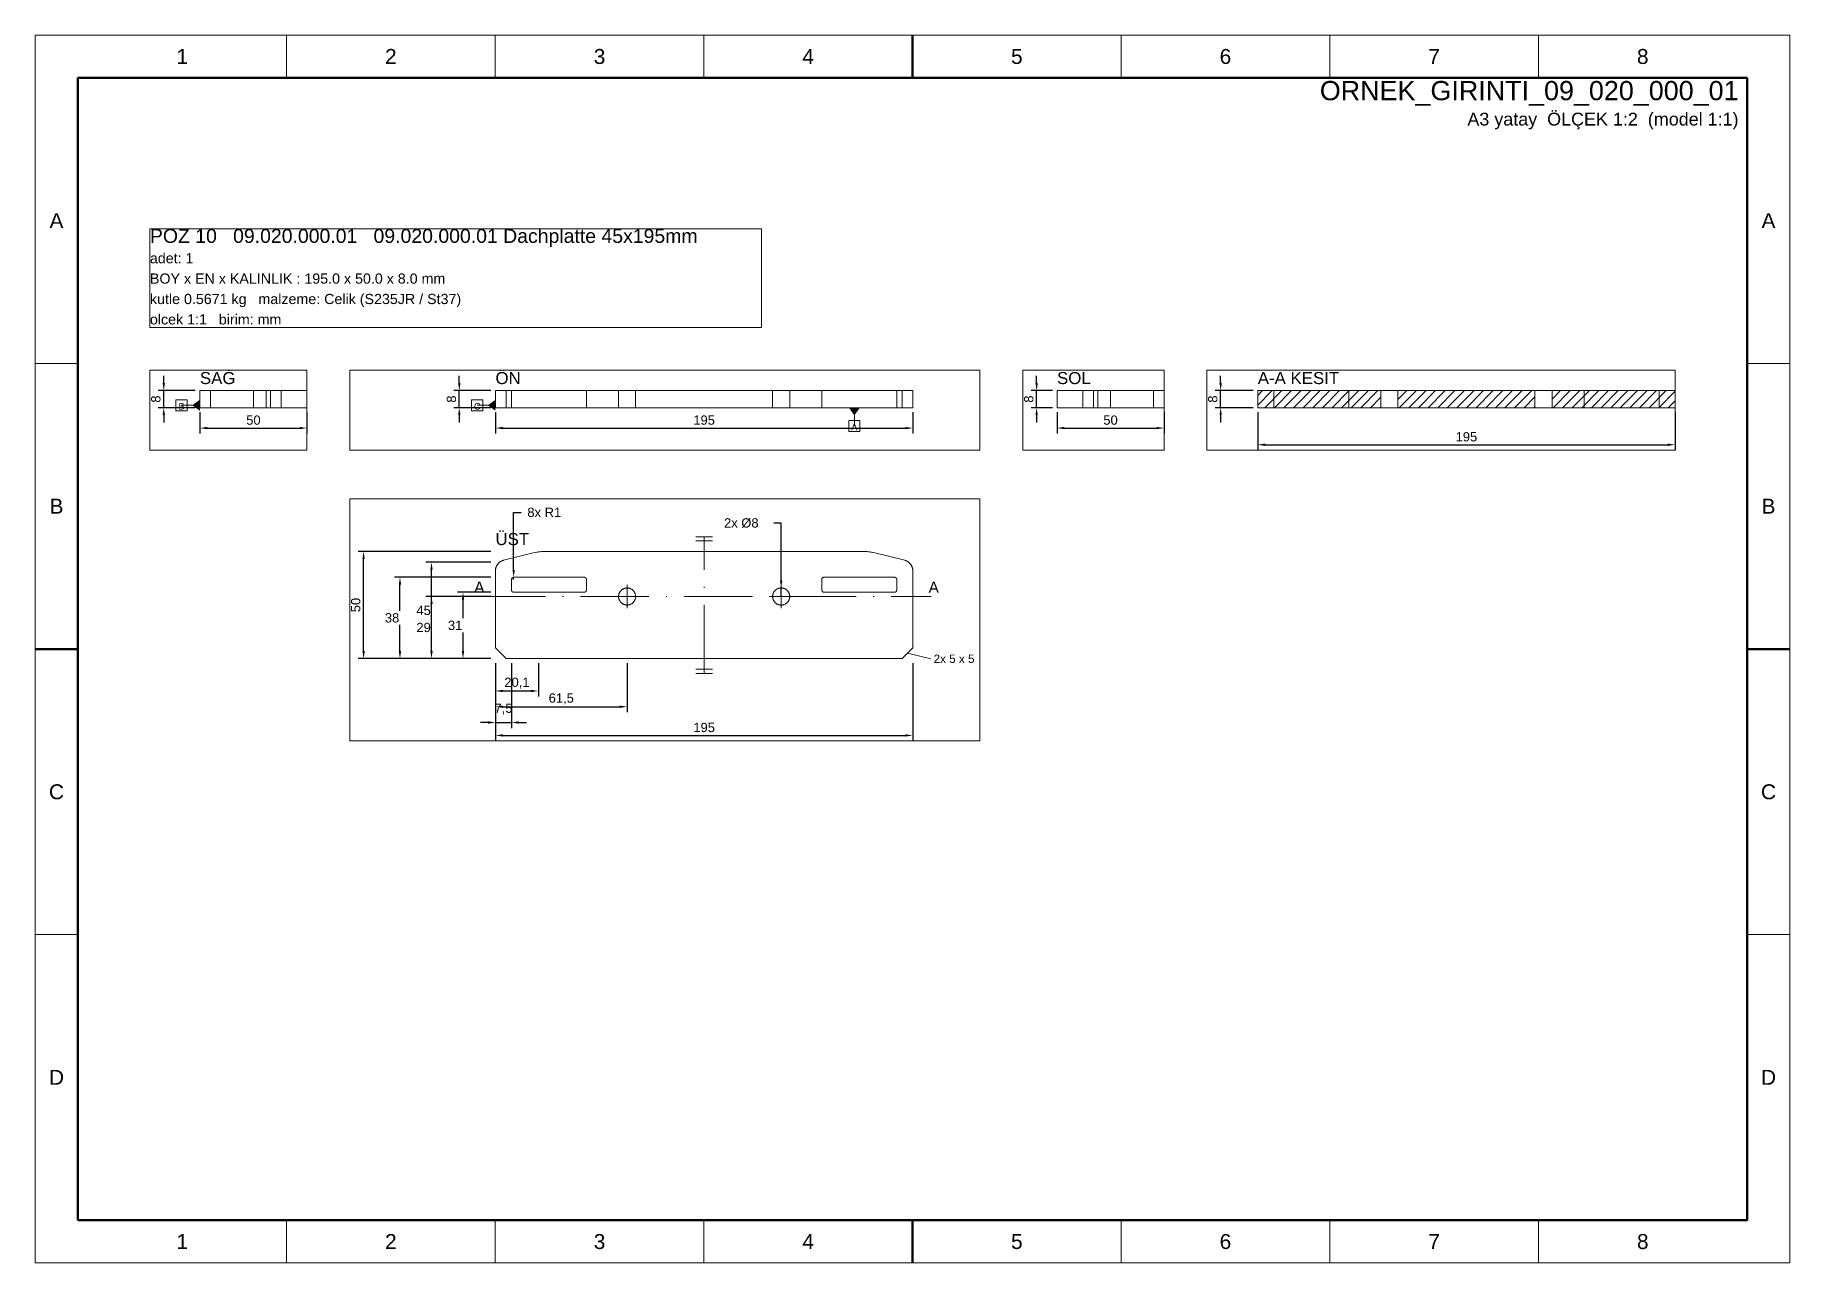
# Paper-space layout 'PAFTA' of a CAD drawing. Header units: millimetres. Extents: x 5 to 415, y 5 to 292.
# The model-space entities are those that its viewports show. They can reach past a viewport. Long polylines and large blocks are cut down to what shows.
import ezdxf
from ezdxf.enums import TextEntityAlignment as Align

# ---------------------------------------------------------------- set-up
doc = ezdxf.new("R2010")
doc.units = ezdxf.units.MM
doc.linetypes.add('EKSENCIZGI', pattern=[12, 8, -2, 0, -2])
doc.linetypes.add('KESIK', pattern=[3, 2, -1])
for name, color, linetype, lineweight in [('EKSEN', 1, 'EKSENCIZGI', 9), ('GIZLI', 8, 'KESIK', 9), ('GORUNEN', 7, 'Continuous', 9), ('OLCU', 4, 'Continuous', 9), ('TARAMA', 5, 'Continuous', 9), ('YAZI', 3, 'Continuous', 9)]:
    doc.layers.add(name, color=color, linetype=linetype, lineweight=lineweight)
for name, color, linetype in [('PAFTA_BILGI', 7, 'Continuous'), ('PAFTA_BOLGE', 7, 'Continuous'), ('PAFTA_CERCEVE', 7, 'Continuous')]:
    doc.layers.add(name, color=color, linetype=linetype)
doc.styles.add('PI3D', font='arial.ttf')
doc.dimstyles.new('PF_MM', dxfattribs={"dimtxt": 4.333364, "dimasz": 3.466691, "dimexe": 2.600018, "dimexo": 2.166682, "dimgap": 1.516677, "dimtad": 1, "dimdec": 1, "dimtxsty": 'PI3D', "dimcen": 2.5, "dimclrd": 4, "dimclre": 4, "dimclrt": 3, "dimazin": 3, "dimtfac": 1, "dimtmove": 0, "dimatfit": 3})

# ---------------------------------------------------------------- blocks, each defined once
blk = doc.blocks.new('_CLOSEDFILLED')
at = {"color": 0, "linetype": 'BYBLOCK'}
blk.add_solid([(-1, 0.16), (0, 0), (-1, -0.16)], dxfattribs=at)
blk = doc.blocks.new('*D29')
at = {"color": 4}
for p, q in [((8.5, -88.7), (8.5, -61.84)), ((8.5, -61.84), (11.97, -61.84)), ((8.5, -93.17), (8.5, -92.17))]:
    blk.add_line(p, q, dxfattribs=at)
at = {"layer": 'Defpoints'}
for p in [(8.5, -92.17), (8.5, -93.17)]:
    blk.add_point(p, dxfattribs=at)
at = {"layer": 'OLCU', "color": 4, "xscale": 3.4666912058339636, "yscale": 3.4666912058339636, "rotation": 270}
blk.add_blockref('_CLOSEDFILLED', (8.5, -92.17), dxfattribs=at)
at = {"layer": 'OLCU', "color": 3, "insert": (22.8, -61.84), "char_height": 4.333, "attachment_point": 5, "style": 'PI3D'}
blk.add_mtext('8x R1', dxfattribs=at)

msp = doc.modelspace()

# ---------------------------------------------------------------- hatches: boundary and pattern name
at = {"layer": 'TARAMA'}
h = msp.add_hatch(dxfattribs=at)
h.set_pattern_fill('ANSI31')
h.paths.add_polyline_path([(462.84, 0), (462.84, 8), (462.84, 8), (405.34, 8), (405.34, 8), (405.34, 0), (405.34, 0), (462.84, 0)])
h = msp.add_hatch(dxfattribs=at)
h.set_pattern_fill('ANSI31')
h.paths.add_polyline_path([(534.84, 0), (534.84, 8), (534.84, 8), (470.84, 8), (470.84, 8), (470.84, 0), (470.84, 0), (534.84, 0)])
h = msp.add_hatch(dxfattribs=at)
h.set_pattern_fill('ANSI31')
h.paths.add_polyline_path([(600.34, 0), (600.34, 8), (600.34, 8), (542.84, 8), (542.84, 8), (542.84, 0), (542.84, 0), (600.34, 0)])

# ---------------------------------------------------------------- linework, layer by layer
at = {"layer": 'EKSEN'}
for p, q in [((93.6, -73.24), (101.4, -73.24)), ((97.5, -137.1), (97.5, -73.24)), ((93.6, -75.19), (101.4, -75.19)), ((61.5, -106.67), (61.5, -95.67)), ((133.5, -106.67), (133.5, -95.67)), ((-8.67, -101.17), (203.67, -101.17)), ((56, -101.17), (67, -101.17)), ((128, -101.17), (139, -101.17)), ((93.6, -135.15), (101.4, -135.15)), ((93.6, -137.1), (101.4, -137.1))]:
    msp.add_line(p, q, dxfattribs=at)
at = {"layer": 'GIZLI'}
for points in [[(-105.17, 0), (-105.17, 8)], [(-105.17, 0), (-105.17, 8)], [(-99.17, 0), (-99.17, 8)], [(-99.17, 8), (-99.17, 0)], [(-99.17, 0), (-99.17, 8)], [(-99.17, 0), (-99.17, 8)], [(-97.17, 0), (-97.17, 8)], [(-97.17, 0), (-97.17, 8)], [(-92.17, 0), (-92.17, 8)], [(-92.17, 0), (-92.17, 8)], [(-92.17, 0), (-92.17, 8)], [(-92.17, 0), (-92.17, 8)], [(7.5, 0), (7.5, 8)], [(7.5, 0), (7.5, 8)], [(42.5, 0), (42.5, 8)], [(42.5, 0), (42.5, 8)], [(57.5, 0), (57.5, 8)], [(65.5, 0), (65.5, 8)], [(129.5, 0), (129.5, 8)], [(137.5, 0), (137.5, 8)], [(152.5, 0), (152.5, 8)], [(152.5, 0), (152.5, 8)], [(187.5, 0), (187.5, 8)], [(187.5, 0), (187.5, 8)], [(287.17, 0), (287.17, 8)], [(287.17, 0), (287.17, 8)], [(287.17, 0), (287.17, 8)], [(287.17, 0), (287.17, 8)], [(292.17, 0), (292.17, 8)], [(292.17, 0), (292.17, 8)], [(294.17, 0), (294.17, 8)], [(294.17, 8), (294.17, 0)], [(294.17, 0), (294.17, 8)], [(294.17, 0), (294.17, 8)], [(300.17, 0), (300.17, 8)], [(300.17, 0), (300.17, 8)], [(412.84, 0), (412.84, 8)], [(412.84, 0), (412.84, 8)], [(447.84, 0), (447.84, 8)], [(447.84, 0), (447.84, 8)], [(557.84, 0), (557.84, 8)], [(557.84, 0), (557.84, 8)], [(592.84, 0), (592.84, 8)], [(592.84, 0), (592.84, 8)], [(18.62, -80.55), (18.47, -80.59)], [(20.88, -80.24), (20.56, -80.26), (19.59, -80.38), (19.27, -80.44)], [(21.7, -80.19), (21.53, -80.19)], [(173.47, -80.19), (173.3, -80.19)], [(175.73, -80.44), (175.41, -80.38), (174.44, -80.26), (174.12, -80.24)], [(176.53, -80.59), (176.38, -80.55)], [(0.05, -88.34), (0.05, -88.39)], [(0.12, -87.99), (0.1, -88.1), (0.08, -88.19)], [(0.17, -87.8), (0.15, -87.86)], [(0.38, -87.16), (0.36, -87.22)], [(0.52, -86.85), (0.48, -86.94), (0.44, -87.03)], [(0.62, -86.67), (0.59, -86.72)], [(0.99, -86.09), (0.94, -86.16)], [(1.19, -85.84), (1.14, -85.9), (1.06, -85.99)], [(1.92, -85.14), (1.83, -85.21), (1.76, -85.27)], [(2.08, -85.02), (2.02, -85.06)], [(2.65, -84.66), (2.6, -84.69)], [(2.96, -84.51), (2.87, -84.55), (2.78, -84.6)], [(3.15, -84.43), (3.09, -84.45)], [(191.91, -84.45), (191.86, -84.44)], [(192.23, -84.6), (192.13, -84.55), (192.05, -84.51)], [(192.41, -84.7), (192.35, -84.66)], [(192.98, -85.06), (192.92, -85.02)], [(193.24, -85.27), (193.17, -85.21), (193.08, -85.14)], [(193.39, -85.4), (193.36, -85.37)], [(193.86, -85.9), (193.81, -85.84)], [(194.06, -86.16), (194.01, -86.09), (193.94, -86)], [(194.57, -87.04), (194.52, -86.94), (194.48, -86.86)], [(194.64, -87.23), (194.62, -87.16)], [(194.85, -87.86), (194.83, -87.8)], [(194.92, -88.2), (194.9, -88.1), (194.88, -88)], [(194.95, -88.4), (194.95, -88.34)], [(7.87, -92.4), (7.83, -92.43), (7.79, -92.46), (7.76, -92.5), (7.73, -92.53), (7.7, -92.57), (7.67, -92.61)], [(42.27, -92.53), (42.24, -92.5), (42.21, -92.46), (42.17, -92.43), (42.13, -92.4), (42.1, -92.37), (42.06, -92.34)], [(130.85, -98.17), (130.81, -98.21)], [(131.23, -97.87), (131.17, -97.92), (131.01, -98.04), (130.94, -98.09)], [(131.38, -97.77), (131.33, -97.81)], [(132.61, -97.27), (132.55, -97.28)], [(133.08, -97.19), (133, -97.2), (132.81, -97.23), (132.72, -97.25)], [(133.26, -97.18), (133.2, -97.18)], [(134.58, -97.32), (134.52, -97.3)], [(135.03, -97.48), (134.96, -97.45), (134.77, -97.38), (134.69, -97.35)], [(135.2, -97.55), (135.15, -97.52)], [(136.15, -98.17), (136.11, -98.14)], [(136.29, -98.31), (136.24, -98.26)], [(136.61, -98.66), (136.56, -98.6), (136.43, -98.45), (136.37, -98.39)], [(152.87, -92.4), (152.83, -92.43), (152.79, -92.46), (152.76, -92.5), (152.73, -92.53), (152.7, -92.57), (152.67, -92.61)], [(187.27, -92.53), (187.24, -92.5), (187.21, -92.46), (187.17, -92.43), (187.13, -92.4), (187.1, -92.37), (187.06, -92.34)], [(7.73, -98.8), (7.76, -98.84), (7.79, -98.88), (7.83, -98.91), (7.87, -98.94), (7.9, -98.97), (7.94, -99)], [(42.13, -98.94), (42.17, -98.91), (42.21, -98.88), (42.24, -98.84), (42.27, -98.8), (42.3, -98.76), (42.33, -98.72)], [(129.51, -100.92), (129.5, -100.97), (129.5, -101.04)], [(129.54, -101.71), (129.54, -101.76)], [(129.57, -101.89), (129.58, -101.96), (129.62, -102.16), (129.68, -102.35), (129.7, -102.41)], [(129.74, -99.8), (129.72, -99.86)], [(129.74, -102.54), (129.76, -102.59)], [(129.93, -99.36), (129.9, -99.43), (129.81, -99.61), (129.79, -99.69)], [(130.02, -99.2), (129.99, -99.26)], [(130.28, -103.54), (130.31, -103.58)], [(130.39, -103.68), (130.44, -103.74), (130.57, -103.89), (130.63, -103.95)], [(130.71, -104.03), (130.76, -104.08)], [(130.85, -104.17), (130.89, -104.2)], [(131.8, -104.79), (131.85, -104.81)], [(131.97, -104.86), (132.04, -104.89), (132.23, -104.96), (132.31, -104.99)], [(132.42, -105.02), (132.48, -105.04)], [(133.74, -105.16), (133.8, -105.16)], [(133.92, -105.15), (134, -105.14), (134.19, -105.11), (134.28, -105.09)], [(134.39, -105.07), (134.45, -105.05)], [(135.62, -104.56), (135.67, -104.53)], [(135.77, -104.46), (135.83, -104.42), (135.99, -104.3), (136.06, -104.24)], [(136.15, -104.17), (136.19, -104.13)], [(136.72, -98.8), (136.69, -98.75)], [(136.98, -103.14), (137.01, -103.08)], [(137.07, -102.98), (137.1, -102.9), (137.19, -102.72), (137.21, -102.65)], [(137.26, -99.8), (137.24, -99.75)], [(137.26, -102.54), (137.28, -102.48)], [(137.43, -100.45), (137.42, -100.38), (137.38, -100.18), (137.32, -99.99), (137.3, -99.92)], [(137.46, -100.63), (137.46, -100.57)], [(137.49, -101.42), (137.5, -101.37), (137.5, -101.29)], [(152.73, -98.8), (152.76, -98.84), (152.79, -98.88), (152.83, -98.91), (152.87, -98.94), (152.9, -98.97), (152.94, -99)], [(187.13, -98.94), (187.17, -98.91), (187.21, -98.88), (187.24, -98.84), (187.27, -98.8), (187.3, -98.76), (187.33, -98.72)]]:
    msp.add_lwpolyline(points, dxfattribs=at)
at = {"layer": 'GORUNEN'}
for points in [[(-125.17, 8), (-130.17, 8)], [(-130.17, 8), (-130.17, 0)], [(-125.17, 0), (-130.17, 0)], [(-125.17, 8), (-89.08, 8)], [(-125.17, 8), (-125.17, 0)], [(-89.08, 0), (-125.17, 0)], [(-89.08, 8), (-84.22, 8)], [(-89.08, 0), (-84.22, 0)], [(-84.22, 8), (-80.76, 8)], [(-84.22, 0), (-80.76, 0)], [(-80.76, 8), (-80.17, 8)], [(-80.76, 0), (-80.17, 0)], [(-80.17, 0), (-80.17, 8)], [(0, 8), (5, 8)], [(0, 8), (0, 0)], [(0, 0), (5, 0)], [(5, 8), (190, 8)], [(5, 8), (5, 0)], [(190, 0), (5, 0)], [(195, 8), (190, 8)], [(190, 8), (190, 0)], [(195, 0), (190, 0)], [(195, 8), (195, 0)], [(275.17, 8), (275.76, 8)], [(275.17, 0), (275.17, 8)], [(275.17, 0), (275.17, 8)], [(275.17, 0), (275.76, 0)], [(279.22, 8), (275.76, 8)], [(279.22, 0), (275.76, 0)], [(279.22, 8), (284.08, 8)], [(279.22, 0), (284.08, 0)], [(320.17, 8), (284.08, 8)], [(284.08, 0), (320.17, 0)], [(320.17, 8), (325.17, 8)], [(320.17, 8), (320.17, 0)], [(320.17, 0), (325.17, 0)], [(325.17, 8), (325.17, 0)], [(462.84, 8), (405.34, 8)], [(405.34, 8), (405.34, 0)], [(462.84, 0), (405.34, 0)], [(470.84, 8), (462.84, 8)], [(462.84, 0), (462.84, 8)], [(470.84, 0), (462.84, 0)], [(534.84, 8), (470.84, 8)], [(470.84, 0), (470.84, 8)], [(534.84, 0), (470.84, 0)], [(542.84, 8), (534.84, 8)], [(534.84, 0), (534.84, 8)], [(542.84, 0), (534.84, 0)], [(600.34, 8), (542.84, 8)], [(542.84, 0), (542.84, 8)], [(600.34, 0), (542.84, 0)], [(600.34, 0), (600.34, 8)], [(3.79, -84.22), (17.67, -80.76)], [(22.51, -80.17), (21.7, -80.19), (20.88, -80.24), (20.07, -80.32), (19.27, -80.43), (18.47, -80.58), (17.67, -80.76)], [(22.51, -80.17), (172.49, -80.17)], [(177.33, -80.76), (176.53, -80.58), (175.73, -80.43), (174.93, -80.32), (174.12, -80.24), (173.3, -80.19), (172.49, -80.17)], [(191.21, -84.22), (177.33, -80.76)], [(3.79, -84.22), (3.55, -84.29), (3.34, -84.36), (3.15, -84.43), (2.96, -84.51), (2.78, -84.6), (2.6, -84.69), (2.42, -84.79), (2.25, -84.9), (2.08, -85.01), (1.92, -85.14), (1.76, -85.26), (1.61, -85.4), (1.46, -85.54), (1.32, -85.69), (1.19, -85.84), (1.06, -85.99), (0.94, -86.16), (0.83, -86.32), (0.72, -86.49), (0.62, -86.67), (0.52, -86.85), (0.44, -87.03), (0.36, -87.22), (0.29, -87.41), (0.22, -87.6), (0.17, -87.8), (0.12, -87.99), (0.08, -88.19), (0.05, -88.39), (0.02, -88.59), (0.01, -88.8), (0, -88.94), (0, -89.08)], [(0, -125.17), (0, -89.08)], [(195, -89.08), (194.99, -88.82), (194.98, -88.6), (194.95, -88.4), (194.92, -88.2), (194.88, -88), (194.84, -87.8), (194.78, -87.61), (194.72, -87.42), (194.65, -87.23), (194.57, -87.04), (194.48, -86.86), (194.39, -86.68), (194.29, -86.5), (194.18, -86.33), (194.06, -86.16), (193.94, -86), (193.81, -85.84), (193.68, -85.69), (193.54, -85.54), (193.39, -85.4), (193.24, -85.27), (193.09, -85.14), (192.92, -85.02), (192.76, -84.9), (192.59, -84.8), (192.41, -84.69), (192.23, -84.6), (192.05, -84.51), (191.86, -84.43), (191.67, -84.36), (191.48, -84.3), (191.34, -84.26), (191.21, -84.22)], [(195, -125.17), (195, -89.08)], [(8.5, -92.17), (8.45, -92.17), (8.4, -92.17), (8.36, -92.18), (8.31, -92.19), (8.26, -92.2), (8.22, -92.21), (8.17, -92.22), (8.13, -92.24), (8.08, -92.26), (8.04, -92.28), (8, -92.3), (7.96, -92.33), (7.92, -92.36), (7.88, -92.38), (7.84, -92.41), (7.81, -92.45), (7.78, -92.48), (7.74, -92.52), (7.71, -92.55), (7.68, -92.59), (7.66, -92.63), (7.63, -92.67), (7.61, -92.71), (7.59, -92.76), (7.57, -92.8), (7.55, -92.84), (7.54, -92.89), (7.53, -92.94), (7.52, -92.98), (7.51, -93.03), (7.5, -93.08), (7.5, -93.12), (7.5, -93.17)], [(7.5, -98.17), (7.5, -93.17)], [(7.5, -98.17), (7.5, -98.22), (7.5, -98.26), (7.51, -98.31), (7.52, -98.36), (7.53, -98.41), (7.54, -98.45), (7.56, -98.5), (7.57, -98.54), (7.59, -98.59), (7.61, -98.63), (7.64, -98.67), (7.66, -98.71), (7.69, -98.75), (7.72, -98.79), (7.75, -98.82), (7.78, -98.86), (7.81, -98.89), (7.85, -98.93), (7.88, -98.96), (7.92, -98.98), (7.96, -99.01), (8, -99.04), (8.04, -99.06), (8.09, -99.08), (8.13, -99.1), (8.18, -99.11), (8.22, -99.13), (8.27, -99.14), (8.31, -99.15), (8.36, -99.16), (8.41, -99.16), (8.45, -99.17), (8.5, -99.17)], [(8.5, -92.17), (41.5, -92.17)], [(42.5, -93.17), (42.5, -93.12), (42.5, -93.07), (42.49, -93.03), (42.48, -92.98), (42.47, -92.93), (42.46, -92.89), (42.44, -92.84), (42.43, -92.8), (42.41, -92.75), (42.39, -92.71), (42.36, -92.67), (42.34, -92.63), (42.31, -92.59), (42.28, -92.55), (42.25, -92.51), (42.22, -92.48), (42.19, -92.44), (42.15, -92.41), (42.12, -92.38), (42.08, -92.35), (42.04, -92.33), (42, -92.3), (41.96, -92.28), (41.91, -92.26), (41.87, -92.24), (41.82, -92.22), (41.78, -92.21), (41.73, -92.2), (41.69, -92.19), (41.64, -92.18), (41.59, -92.17), (41.55, -92.17), (41.5, -92.17)], [(41.5, -99.17), (41.55, -99.17), (41.6, -99.16), (41.64, -99.16), (41.69, -99.15), (41.74, -99.14), (41.78, -99.13), (41.83, -99.11), (41.87, -99.1), (41.92, -99.08), (41.96, -99.06), (42, -99.03), (42.04, -99.01), (42.08, -98.98), (42.12, -98.95), (42.16, -98.92), (42.19, -98.89), (42.22, -98.86), (42.26, -98.82), (42.29, -98.79), (42.32, -98.75), (42.34, -98.71), (42.37, -98.67), (42.39, -98.63), (42.41, -98.58), (42.43, -98.54), (42.45, -98.49), (42.46, -98.45), (42.47, -98.4), (42.48, -98.35), (42.49, -98.31), (42.5, -98.26), (42.5, -98.21), (42.5, -98.17)], [(42.5, -98.17), (42.5, -93.17)], [(65.5, -101.17), (65.5, -100.97), (65.48, -100.77), (65.46, -100.57), (65.42, -100.38), (65.38, -100.18), (65.32, -99.99), (65.26, -99.8), (65.19, -99.61), (65.1, -99.43), (65.01, -99.26), (64.91, -99.08), (64.8, -98.92), (64.69, -98.75), (64.56, -98.6), (64.43, -98.45), (64.29, -98.31), (64.15, -98.17), (63.99, -98.04), (63.83, -97.92), (63.67, -97.81), (63.5, -97.7), (63.32, -97.61), (63.15, -97.52), (62.96, -97.45), (62.77, -97.38), (62.58, -97.32), (62.39, -97.27), (62.19, -97.23), (62, -97.2), (61.8, -97.18), (61.6, -97.17), (61.4, -97.17), (61.2, -97.18), (61, -97.2), (60.81, -97.23), (60.61, -97.27), (60.42, -97.32), (60.23, -97.38), (60.04, -97.45), (59.85, -97.52), (59.68, -97.61), (59.5, -97.7), (59.33, -97.81), (59.17, -97.92), (59.01, -98.04), (58.85, -98.17), (58.71, -98.31), (58.57, -98.45), (58.44, -98.6), (58.31, -98.75), (58.2, -98.92), (58.09, -99.08), (57.99, -99.26), (57.9, -99.43), (57.81, -99.61), (57.74, -99.8), (57.68, -99.99), (57.62, -100.18), (57.58, -100.38), (57.54, -100.57), (57.52, -100.77), (57.5, -100.97), (57.5, -101.17)], [(137.5, -101.17), (137.5, -100.99), (137.48, -100.81), (137.46, -100.63), (137.43, -100.45), (137.4, -100.27), (137.35, -100.1), (137.3, -99.92), (137.24, -99.75), (137.17, -99.58), (137.1, -99.42), (137.01, -99.26), (136.92, -99.1), (136.83, -98.95), (136.72, -98.8), (136.61, -98.66), (136.5, -98.52), (136.37, -98.38), (136.24, -98.26), (136.11, -98.14), (135.97, -98.02), (135.82, -97.91), (135.67, -97.81), (135.52, -97.72), (135.36, -97.63), (135.2, -97.55), (135.03, -97.47), (134.86, -97.41), (134.69, -97.35), (134.52, -97.3), (134.34, -97.26), (134.17, -97.22), (133.99, -97.2), (133.81, -97.18), (133.63, -97.17), (133.44, -97.17), (133.26, -97.18), (133.08, -97.19), (132.9, -97.21), (132.72, -97.24), (132.55, -97.28), (132.37, -97.33), (132.2, -97.39), (132.03, -97.45), (131.86, -97.52), (131.7, -97.6), (131.54, -97.68), (131.38, -97.77), (131.23, -97.87), (131.09, -97.98), (130.94, -98.09), (130.81, -98.21), (130.68, -98.34), (130.55, -98.47), (130.43, -98.6), (130.32, -98.74), (130.21, -98.89), (130.11, -99.04), (130.02, -99.2), (129.93, -99.36), (129.86, -99.52), (129.78, -99.69), (129.72, -99.86), (129.67, -100.03), (129.62, -100.2), (129.58, -100.38), (129.55, -100.56), (129.52, -100.74), (129.51, -100.92), (129.5, -101.04), (129.5, -101.17)], [(153.5, -92.17), (153.45, -92.17), (153.4, -92.17), (153.36, -92.18), (153.31, -92.19), (153.26, -92.2), (153.22, -92.21), (153.17, -92.22), (153.13, -92.24), (153.08, -92.26), (153.04, -92.28), (153, -92.3), (152.96, -92.33), (152.92, -92.36), (152.88, -92.38), (152.84, -92.41), (152.81, -92.45), (152.78, -92.48), (152.74, -92.52), (152.71, -92.55), (152.68, -92.59), (152.66, -92.63), (152.63, -92.67), (152.61, -92.71), (152.59, -92.76), (152.57, -92.8), (152.55, -92.84), (152.54, -92.89), (152.53, -92.94), (152.52, -92.98), (152.51, -93.03), (152.5, -93.08), (152.5, -93.12), (152.5, -93.17)], [(152.5, -98.17), (152.5, -93.17)], [(152.5, -98.17), (152.5, -98.22), (152.5, -98.26), (152.51, -98.31), (152.52, -98.36), (152.53, -98.41), (152.54, -98.45), (152.56, -98.5), (152.57, -98.54), (152.59, -98.59), (152.61, -98.63), (152.64, -98.67), (152.66, -98.71), (152.69, -98.75), (152.72, -98.79), (152.75, -98.82), (152.78, -98.86), (152.81, -98.89), (152.85, -98.93), (152.88, -98.96), (152.92, -98.98), (152.96, -99.01), (153, -99.04), (153.04, -99.06), (153.09, -99.08), (153.13, -99.1), (153.18, -99.11), (153.22, -99.13), (153.27, -99.14), (153.31, -99.15), (153.36, -99.16), (153.41, -99.16), (153.45, -99.17), (153.5, -99.17)], [(153.5, -92.17), (186.5, -92.17)], [(187.5, -93.17), (187.5, -93.12), (187.5, -93.07), (187.49, -93.03), (187.48, -92.98), (187.47, -92.93), (187.46, -92.89), (187.44, -92.84), (187.43, -92.8), (187.41, -92.75), (187.39, -92.71), (187.36, -92.67), (187.34, -92.63), (187.31, -92.59), (187.28, -92.55), (187.25, -92.51), (187.22, -92.48), (187.19, -92.44), (187.15, -92.41), (187.12, -92.38), (187.08, -92.35), (187.04, -92.33), (187, -92.3), (186.96, -92.28), (186.91, -92.26), (186.87, -92.24), (186.82, -92.22), (186.78, -92.21), (186.73, -92.2), (186.69, -92.19), (186.64, -92.18), (186.59, -92.17), (186.55, -92.17), (186.5, -92.17)], [(186.5, -99.17), (186.55, -99.17), (186.6, -99.16), (186.64, -99.16), (186.69, -99.15), (186.74, -99.14), (186.78, -99.13), (186.83, -99.11), (186.87, -99.1), (186.92, -99.08), (186.96, -99.06), (187, -99.03), (187.04, -99.01), (187.08, -98.98), (187.12, -98.95), (187.16, -98.92), (187.19, -98.89), (187.22, -98.86), (187.26, -98.82), (187.29, -98.79), (187.32, -98.75), (187.34, -98.71), (187.37, -98.67), (187.39, -98.63), (187.41, -98.58), (187.43, -98.54), (187.45, -98.49), (187.46, -98.45), (187.47, -98.4), (187.48, -98.35), (187.49, -98.31), (187.5, -98.26), (187.5, -98.21), (187.5, -98.17)], [(187.5, -98.17), (187.5, -93.17)], [(8.5, -99.17), (41.5, -99.17)], [(57.5, -101.17), (57.5, -101.37), (57.52, -101.57), (57.54, -101.76), (57.58, -101.96), (57.62, -102.16), (57.68, -102.35), (57.74, -102.54), (57.81, -102.72), (57.9, -102.9), (57.99, -103.08), (58.09, -103.25), (58.2, -103.42), (58.31, -103.58), (58.44, -103.74), (58.57, -103.89), (58.71, -104.03), (58.85, -104.17), (59.01, -104.3), (59.17, -104.42), (59.33, -104.53), (59.5, -104.63), (59.68, -104.73), (59.85, -104.81), (60.04, -104.89), (60.23, -104.96), (60.42, -105.02), (60.61, -105.07), (60.81, -105.11), (61, -105.14), (61.2, -105.16), (61.4, -105.17), (61.6, -105.17), (61.8, -105.16), (62, -105.14), (62.19, -105.11), (62.39, -105.07), (62.58, -105.02), (62.77, -104.96), (62.96, -104.89), (63.15, -104.81), (63.32, -104.73), (63.5, -104.63), (63.67, -104.53), (63.83, -104.42), (63.99, -104.3), (64.15, -104.17), (64.29, -104.03), (64.43, -103.89), (64.56, -103.74), (64.69, -103.58), (64.8, -103.42), (64.91, -103.25), (65.01, -103.08), (65.1, -102.9), (65.19, -102.72), (65.26, -102.54), (65.32, -102.35), (65.38, -102.16), (65.42, -101.96), (65.46, -101.76), (65.48, -101.57), (65.5, -101.37), (65.5, -101.17)], [(129.5, -101.17), (129.5, -101.35), (129.52, -101.53), (129.54, -101.71), (129.57, -101.89), (129.6, -102.07), (129.65, -102.24), (129.7, -102.42), (129.76, -102.59), (129.83, -102.75), (129.9, -102.92), (129.99, -103.08), (130.08, -103.24), (130.17, -103.39), (130.28, -103.54), (130.39, -103.68), (130.5, -103.82), (130.63, -103.95), (130.76, -104.08), (130.89, -104.2), (131.03, -104.32), (131.18, -104.42), (131.33, -104.53), (131.48, -104.62), (131.64, -104.71), (131.8, -104.79), (131.97, -104.86), (132.14, -104.93), (132.31, -104.99), (132.48, -105.04), (132.66, -105.08), (132.83, -105.11), (133.01, -105.14), (133.19, -105.16), (133.37, -105.17), (133.56, -105.17), (133.74, -105.16), (133.92, -105.15), (134.1, -105.12), (134.28, -105.09), (134.45, -105.05), (134.63, -105.01), (134.8, -104.95), (134.97, -104.89), (135.14, -104.82), (135.3, -104.74), (135.46, -104.66), (135.62, -104.56), (135.77, -104.46), (135.91, -104.36), (136.06, -104.25), (136.19, -104.13), (136.32, -104), (136.45, -103.87), (136.57, -103.73), (136.68, -103.59), (136.79, -103.45), (136.89, -103.3), (136.98, -103.14), (137.07, -102.98), (137.14, -102.82), (137.22, -102.65), (137.28, -102.48), (137.33, -102.31), (137.38, -102.13), (137.42, -101.96), (137.45, -101.78), (137.48, -101.6), (137.49, -101.42), (137.5, -101.29), (137.5, -101.17)], [(153.5, -99.17), (186.5, -99.17)], [(0, -125.17), (5, -130.17)], [(5, -130.17), (190, -130.17)], [(195, -125.17), (190, -130.17)]]:
    msp.add_lwpolyline(points, dxfattribs=at)
at = {"layer": 'OLCU'}
for p, q in [((-133.81, 1.12), (-138.75, 1.12)), ((-3.64, 1.12), (-8.58, 1.12)), ((167.7, -3.64), (167.7, -8.58)), ((192.5, -127.67), (203.46, -130.27))]:
    msp.add_line(p, q, dxfattribs=at)
for points in [[(-141.35, -1.48), (-136.15, -1.48), (-136.15, 3.72), (-141.35, 3.72)], [(-11.18, -1.48), (-5.98, -1.48), (-5.98, 3.72), (-11.18, 3.72)], [(165.1, -11.18), (170.3, -11.18), (170.3, -5.98), (165.1, -5.98)]]:
    msp.add_lwpolyline(points, close=True, dxfattribs=at)
for points in [[(-130.17, -1.48), (-130.17, 3.72), (-133.81, 1.12)], [(0, -1.48), (0, 3.72), (-3.64, 1.12)], [(165.1, 0), (170.3, 0), (167.7, -3.64)]]:
    msp.add_solid(points, dxfattribs=at)

# ---------------------------------------------------------------- texts
at = {"layer": 'OLCU', "style": 'PI3D'}
for s, p in [('B', (-140.22, -0.89)), ('C', (-10.07, -0.89)), ('A', (166.24, -10.59))]:
    msp.add_text(s, height=3.12, dxfattribs=at).set_placement(p)
at = {"layer": 'YAZI', "style": 'PI3D'}
for s, height, p in [('POZ 10   09.020.000.01   09.020.000.01 Dachplatte 45x195mm', 6.5, (-151.84, 76.03)), ('adet: 1', 4.767, (-151.84, 66.5)), ('BOY x EN x KALINLIK : 195.0 x 50.0 x 8.0 mm', 4.7667, (-151.84, 56.97)), ('kutle 0.5671 kg   malzeme: Celik (S235JR / St37)', 4.7667, (-151.84, 47.43)), ('olcek 1:1   birim: mm', 4.7667, (-151.84, 37.9)), ('SAĞ', 5.633, (-130.17, 11.03)), ('ÖN', 5.633, (0, 11.03)), ('SOL', 5.633, (275.17, 11.03)), ('A-A KESIT', 5.633, (405.34, 11.03)), ('ÜST', 5.633, (0, -77.14)), ('A', 5.2, (-9.97, -99.44)), ('A', 5.2, (202.37, -99.44)), ('2x 5 x 5', 3.9, (204.76, -132.22))]:
    msp.add_text(s, height=height, dxfattribs=at).set_placement(p)

# ---------------------------------------------------------------- dimensions: what is measured, and where the dimension line sits
at = {"layer": 'OLCU'}
for base, p1, p2 in [((-147.07, 0), (-130.17, 0), (-130.17, 8)), ((-16.9, 0), (0, 0), (0, 8)), ((265.64, 0), (275.17, 0), (275.17, 8)), ((388, 0), (405.34, 0), (405.34, 8)), ((-61.63, -130.17), (0, -130.17), (0, -80.17))]:
    msp.add_linear_dim(base=base, p1=p1, p2=p2, angle=90, dimstyle='PF_MM', dxfattribs=at).render()
for base, p1, p2 in [((-130.17, -9.53), (-130.17, 0), (-80.17, 0)), ((0, -9.53), (0, 0), (195, 0)), ((275.17, -9.53), (275.17, 0), (325.17, 0)), ((405.34, -17.33), (405.34, 0), (600.34, 0)), ((0, -166.1), (0, -130.17), (195, -130.17))]:
    msp.add_linear_dim(base=base, p1=p1, p2=p2, dimstyle='PF_MM', dxfattribs=at).render()
dim = msp.add_radius_dim(center=(8.5, -93.17), mpoint=(8.5, -92.17), text='8x R1', dimstyle='PF_MM', override={"dimgap": 1.300009, "dimtad": 0, "dimtih": 1, "dimtoh": 1, "dimtix": 0, "dimtofl": 1, "dimtmove": 1, "dimatfit": 3}, dxfattribs=at)
dim.commit()
dim.dimension.update_dxf_attribs({"geometry": '*D29', "text_midpoint": (8.5, -61.84), "dimtype": 164})
msp.add_diameter_dim(center=(133.5, -101.17), radius=4, location=(133.5, -66.84), text='2x %%c8', dimstyle='PF_MM', override={"dimgap": 1.300009, "dimtad": 0, "dimtih": 1, "dimtoh": 1, "dimtix": 0, "dimtofl": 1, "dimtmove": 1, "dimatfit": 3}, dxfattribs=at).render()
for base, p2 in [((-29.9, -130.17), (0, -85.17)), ((-44.63, -130.17), (0, -92.17)), ((-29.9, -130.17), (0, -101.17)), ((-15.17, -130.17), (0, -99.17))]:
    msp.add_linear_dim(base=base, p1=(0, -130.17), p2=p2, angle=90, dimstyle='PF_MM', override={"dimtih": 1, "dimtoh": 1, "dimtmove": 1, "dimatfit": 3}, dxfattribs=at).render()
for base, p1, p2 in [((0, -160.07), (0, -130.17), (7.5, -130.17)), ((0, -152.7), (0, -130.17), (61.5, -130.17)), ((0, -145.3354), (0, -130.1686), (20.0539, -130.1686))]:
    msp.add_linear_dim(base=base, p1=p1, p2=p2, dimstyle='PF_MM', override={"dimtih": 1, "dimtoh": 1, "dimtmove": 1, "dimatfit": 3}, dxfattribs=at).render()

psp = doc.layouts.new('PAFTA')

# ---------------------------------------------------------------- linework, layer by layer
at = {"layer": 'PAFTA_BOLGE', "lineweight": 13}
for p, q in [((63.75, 282), (63.75, 292)), ((112.5, 282), (112.5, 292)), ((161.25, 282), (161.25, 292)), ((210, 282), (210, 292)), ((258.75, 282), (258.75, 292)), ((307.5, 282), (307.5, 292)), ((356.25, 282), (356.25, 292)), ((5, 215.25), (15, 215.25)), ((405, 215.25), (415, 215.25)), ((5, 148.5), (15, 148.5)), ((405, 148.5), (415, 148.5)), ((5, 81.75), (15, 81.75)), ((405, 81.75), (415, 81.75)), ((63.75, 5), (63.75, 15)), ((112.5, 5), (112.5, 15)), ((161.25, 5), (161.25, 15)), ((210, 5), (210, 15)), ((258.75, 5), (258.75, 15)), ((307.5, 5), (307.5, 15)), ((356.25, 5), (356.25, 15))]:
    psp.add_line(p, q, dxfattribs=at)
at = {"layer": 'PAFTA_CERCEVE', "lineweight": 50}
for p, q in [((210, 282), (210, 292)), ((15, 148.5), (5, 148.5)), ((405, 148.5), (415, 148.5)), ((210, 15), (210, 5))]:
    psp.add_line(p, q, dxfattribs=at)
at = {"layer": 'PAFTA_CERCEVE', "lineweight": 13}
psp.add_lwpolyline([(5, 5), (415, 5), (415, 292), (5, 292)], close=True, dxfattribs=at)
at = {"layer": 'PAFTA_CERCEVE', "lineweight": 50}
psp.add_lwpolyline([(15, 15), (405, 15), (405, 282), (15, 282)], close=True, dxfattribs=at)

# ---------------------------------------------------------------- texts
at = {"layer": 'PAFTA_BILGI', "lineweight": 35, "style": 'PI3D'}
psp.add_text('ORNEK_GIRINTI_09_020_000_01', height=4.5, dxfattribs=at).set_placement((403, 275.42), align=Align.BOTTOM_RIGHT)
at = {"layer": 'PAFTA_BILGI', "lineweight": 13, "style": 'PI3D'}
psp.add_text('A3 yatay  ÖLÇEK 1:2  (model 1:1)', height=3, dxfattribs=at).set_placement((403, 269.96), align=Align.BOTTOM_RIGHT)
at = {"layer": 'PAFTA_BOLGE', "lineweight": 13, "style": 'PI3D'}
for s, p in [('1', (39.38, 287)), ('2', (88.12, 287)), ('3', (136.88, 287)), ('4', (185.62, 287)), ('5', (234.38, 287)), ('6', (283.12, 287)), ('7', (331.88, 287)), ('8', (380.62, 287)), ('A', (10, 248.62)), ('A', (410, 248.62)), ('B', (10, 181.88)), ('B', (410, 181.88)), ('C', (10, 115.12)), ('C', (410, 115.12)), ('D', (10, 48.38)), ('D', (410, 48.38)), ('1', (39.38, 10)), ('2', (88.12, 10)), ('3', (136.88, 10)), ('4', (185.62, 10)), ('5', (234.38, 10)), ('6', (283.12, 10)), ('7', (331.88, 10)), ('8', (380.62, 10))]:
    psp.add_text(s, height=3.5, dxfattribs=at).set_placement(p, align=Align.MIDDLE_CENTER)

# ---------------------------------------------------------------- viewports
at = {"layer": 'VIEWPORTS'}
psp.add_viewport(center=(103.28, 235.18), size=(142.9, 22.9969), view_center_point=(-8.94, 59.54), view_height=45.9937, dxfattribs=at)
for center, size, view_center_point, view_height, status in [((50.17, 204.31), (36.68, 18.7334), (-116.85, -1.2), 37.4669, 3), ((152.14, 204.31), (147.25, 18.7334), (79.15, -1.2), 37.4669, 5), ((252.27, 204.31), (33, 18.7334), (292.17, -1.2), 37.4669, 6), ((333.47, 204.31), (109.4, 18.7334), (490.94, -1.2), 37.4669, 7), ((152.14, 155.32), (147.25, 56.6356), (79.15, -112.07), 113.2713, 4)]:
    psp.add_viewport(center=center, size=size, view_center_point=view_center_point, view_height=view_height, status=status, dxfattribs=at)

doc.saveas('drawing.dxf')
